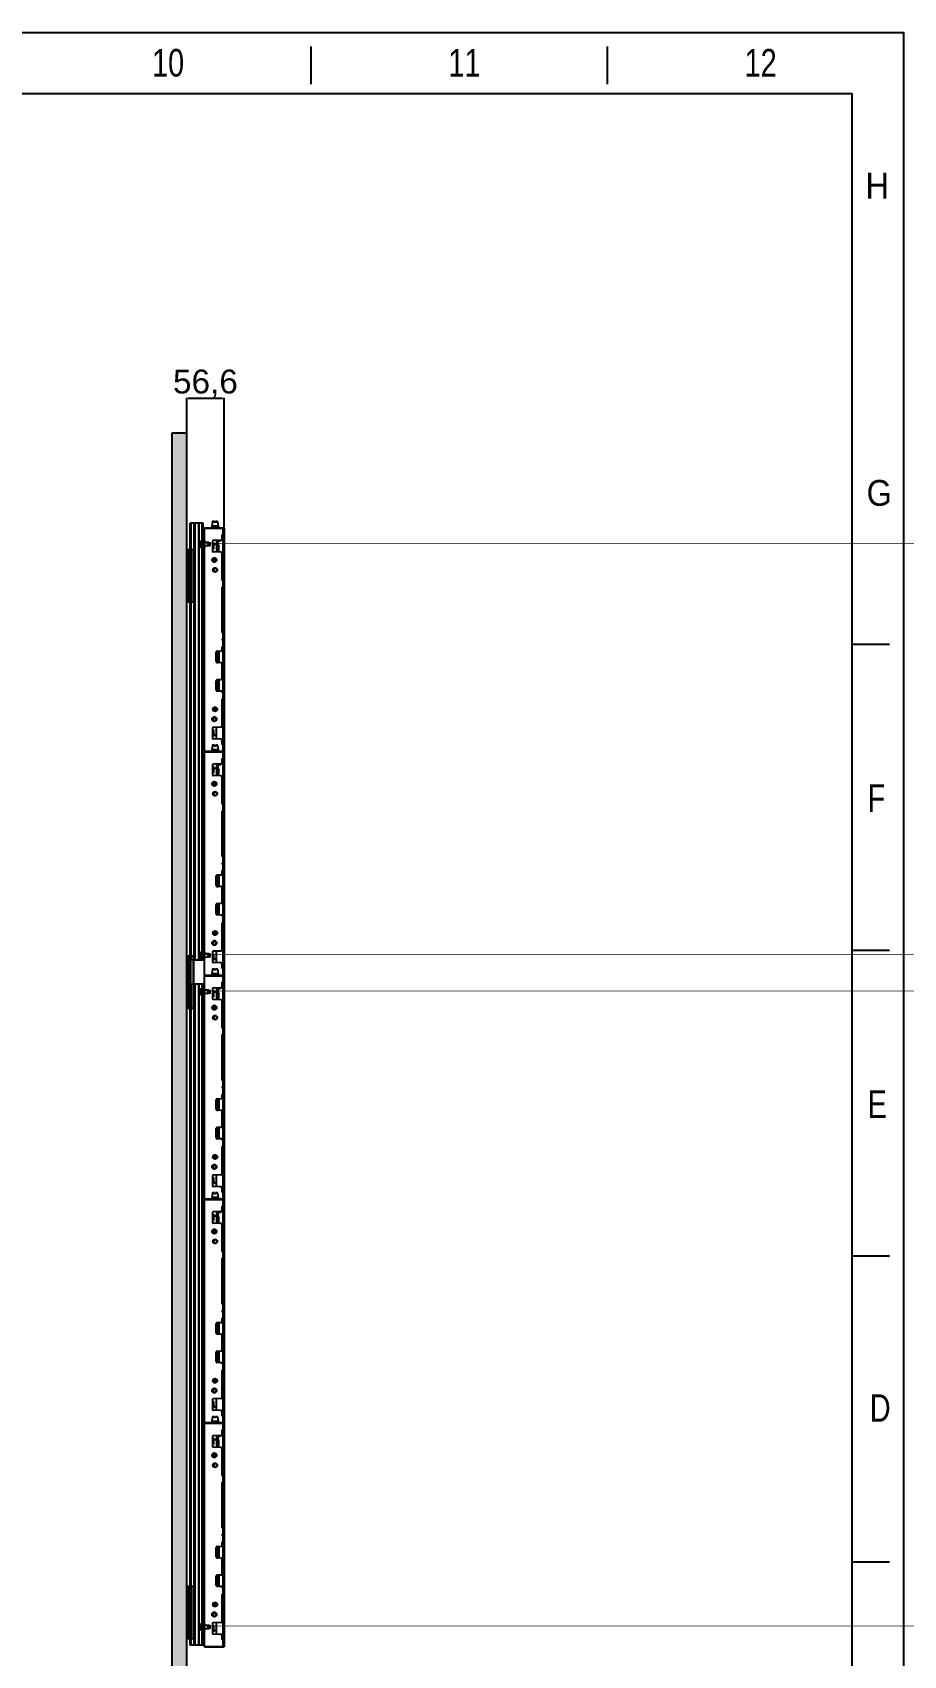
# Model space of a CAD drawing. Header units: millimetres. Extents: x 1927 to 14264, y 1863 to 5555.
# Drawn here: x 12950 to 14264, y 3108 to 5555 of the extents above; entities that cross this region are included whole.
import ezdxf

# ---------------------------------------------------------------- set-up
doc = ezdxf.new("R2010")
doc.units = ezdxf.units.MM
doc.layers.add('02___PRT_ALL_AXES', color=7, linetype='Continuous')
doc.layers.add('DIM', color=4, linetype='Continuous')
doc.layers.add('1轮廓线', color=7, linetype='Continuous', lineweight=25)
doc.styles.add('CKSTANDARD', font='arial.ttf')
doc.styles.add('Roamns', font='romans.shx')
doc.styles.get("Standard").update_dxf_attribs({"font": 'arial.ttf'})
doc.dimstyles.new('ISO-25', dxfattribs={"dimtxt": 2.5, "dimasz": 2.5, "dimexe": 1.25, "dimexo": 0.625, "dimtad": 1, "dimtxsty": 'Standard', "dimcen": 2.5, "dimadec": 0, "dimazin": 0, "dimtfac": 1, "dimtmove": 0, "dimatfit": 3, "dimfxl": 1, "dimarcsym": 0})

# ---------------------------------------------------------------- blocks, each defined once
blk = doc.blocks.new('standard template')
for p, q in [((31619, 30728), (31619, 30325)), ((34791, 30728), (34791, 30325)), ((37812, 24334), (37409, 24334)), ((37812, 21062), (37409, 21062)), ((37812, 17790), (37409, 17790)), ((37812, 14517), (37409, 14517))]:
    blk.add_line(p, q)
blk.add_lwpolyline([(37963, 4700), (-97, 4700), (-97, 30879), (37963, 30879)], close=True)
at = {"color": 7}
blk.add_lwpolyline([(456, 6674), (456, 5964), (456, 5254), (456, 30226), (37409, 30226), (37409, 5254)], dxfattribs=at)
at = {"style": 'CKSTANDARD'}
for s, height, width, p in [('10', 294.8, 0.75, (29918, 30408)), ('11', 294.8, 0.75, (33090, 30408)), ('12', 294.8, 0.75, (36261, 30408)), ('H', 276, 0.9, (37555, 29102)), ('G', 276, 0.9, (37567, 25817)), ('F', 295, 0.75, (37578, 22543)), ('E', 295, 0.75, (37578, 19270)), ('D', 295, 0.75, (37601, 16020))]:
    blk.add_text(s, height=height, dxfattribs=dict(at, width=width)).set_placement(p)
at = {"style": 'Roamns'}
for tag, p in [('PAGE_NAME', (27466, 7594)), ('PROJECT_NAME', (27466, 6884)), ('DRAWN_NAME', (27466, 6174)), ('VERSION', (34241, 6174)), ('SELECT_DATA', (27466, 5464)), ('PAGE_NUMBER', (34241, 5464))]:
    blk.add_attdef(tag, p, '', height=285, dxfattribs=at)
blk = doc.blocks.new('STDGB')
at = {"color": 2, "linetype": 'Continuous'}
for p, q in [((11938.2, 3865.8), (11938.2, 3944.8)), ((11949.2, 3944.8), (11938.2, 3944.8)), ((11938.4, 3865.8), (11938.4, 3944.8)), ((11939.9, 3865.8), (11939.9, 3944.8)), ((11940.6, 3865.8), (11940.6, 3944.8)), ((11942.2, 3865.8), (11942.2, 3944.8)), ((11943.2, 3865.8), (11943.2, 3944.8)), ((11943.7, 3944.8), (11943.7, 3865.8)), ((11948.7, 3865.8), (11948.7, 3944.8)), ((11949.2, 3865.8), (11949.2, 3944.8)), ((11949.2, 3865.8), (11938.2, 3865.8))]:
    blk.add_line(p, q, dxfattribs=at)
blk = doc.blocks.new('RYFHVN')
at = {"layer": '1轮廓线', "linetype": 'Continuous', "lineweight": 25}
for p, q in [((8617.8, 3200.3), (8619.6, 3202.1)), ((8617.8, 3199.9), (8617.8, 3200.3)), ((8617.8, 3198.3), (8617.8, 3199.9)), ((8617.8, 3196.8), (8617.8, 3198)), ((8617.8, 3194.9), (8617.8, 3196.5)), ((8617.8, 3194.5), (8617.8, 3194.9)), ((8619.6, 3192.7), (8617.8, 3194.5)), ((8619.6, 3202.1), (8620.2, 3202.1)), ((8620.2, 3192.7), (8619.6, 3192.7)), ((8620.2, 3202.1), (8620.3, 3202)), ((8620.2, 3196.1), (8620.2, 3198.6)), ((8620.3, 3192.8), (8620.2, 3192.7)), ((8620.3, 3202), (8620.3, 3199.6)), ((8620.3, 3199.6), (8623.8, 3199.6)), ((8620.3, 3195.1), (8620.3, 3192.8)), ((8623.8, 3195.1), (8620.3, 3195.1)), ((8623.8, 3201.6), (8624.8, 3202.1)), ((8623.8, 3199.6), (8623.8, 3201.6)), ((8623.8, 3193.2), (8623.8, 3195.1)), ((8624.8, 3192.7), (8623.8, 3193.2)), ((8624.8, 3202.1), (8625.5, 3202.1)), ((8625.5, 3192.7), (8624.8, 3192.7)), ((8625.5, 3202.1), (8625.6, 3202)), ((8625.6, 3192.8), (8625.5, 3192.7)), ((8625.6, 3202.3), (8625.6, 3199.8)), ((8625.6, 3199.8), (8626.4, 3199.8)), ((8626.4, 3195), (8625.6, 3195)), ((8625.6, 3195), (8625.6, 3192.8)), ((8626.4, 3199.8), (8626.4, 3199.8)), ((8626.4, 3194.6), (8626.4, 3195)), ((8626.6, 3194.4), (8626.4, 3194.6)), ((8626.5, 3199.6), (8626.5, 3199.6)), ((8626.6, 3194.4), (8626.6, 3194.4)), ((8627, 3200.3), (8627, 3200.3)), ((8627, 3200.3), (8627.1, 3200.3)), ((8627, 3195.2), (8627, 3195.2)), ((8627.1, 3200.3), (8627.1, 3200.3)), ((8627.5, 3199.6), (8627.5, 3199.6)), ((8627.5, 3194.4), (8627.5, 3194.4)), ((8627.6, 3194.4), (8627.5, 3194.4)), ((8627.6, 3194.4), (8627.6, 3194.4)), ((8628, 3200.3), (8628, 3200.3)), ((8628, 3200.3), (8628.1, 3200.3)), ((8628, 3195.2), (8628, 3195.2)), ((8628.1, 3200.3), (8628.1, 3200.3)), ((8628.5, 3199.6), (8628.5, 3199.6)), ((8628.5, 3194.4), (8628.5, 3194.4)), ((8628.6, 3194.4), (8628.5, 3194.4)), ((8628.6, 3194.4), (8628.6, 3194.4)), ((8629, 3200.3), (8629, 3200.3)), ((8629, 3200.3), (8629.1, 3200.3)), ((8629, 3195.2), (8629, 3195.2)), ((8629.1, 3200.3), (8629.1, 3200.3)), ((8629.5, 3199.6), (8629.5, 3199.6)), ((8629.5, 3194.4), (8629.5, 3194.4)), ((8629.6, 3194.4), (8629.5, 3194.4)), ((8629.6, 3194.4), (8629.6, 3194.4)), ((8630, 3200.3), (8630, 3200.3)), ((8630, 3200.3), (8630.1, 3200.3)), ((8630, 3195.2), (8630, 3195.2)), ((8630.1, 3200.3), (8630.1, 3200.3)), ((8630.5, 3199.6), (8630.5, 3199.6)), ((8630.5, 3194.4), (8630.5, 3194.4)), ((8630.6, 3194.4), (8630.5, 3194.4)), ((8630.6, 3194.4), (8630.6, 3194.4)), ((8631, 3200.3), (8631, 3200.3)), ((8631, 3200.3), (8631.1, 3200.3)), ((8631, 3195.2), (8631, 3195.2)), ((8631.1, 3200.3), (8631.1, 3200.3)), ((8633.3, 3198.9), (8631.1, 3198.9)), ((8631.1, 3198.9), (8631.1, 3195.9)), ((8633.5, 3197.4), (8631.1, 3197.4)), ((8631.1, 3195.9), (8633.3, 3195.9)), ((8631.5, 3199.6), (8631.5, 3199.6)), ((8631.5, 3194.4), (8631.5, 3194.4)), ((8631.6, 3194.4), (8631.5, 3194.4)), ((8631.6, 3194.4), (8631.6, 3194.4)), ((8632, 3200.3), (8632, 3200.3)), ((8632, 3200.3), (8632.1, 3200.3)), ((8632, 3195.2), (8632, 3195.2)), ((8632.1, 3200.3), (8632.1, 3200.3)), ((8632.5, 3199.6), (8632.5, 3199.6)), ((8632.5, 3194.4), (8632.5, 3194.4)), ((8632.6, 3194.4), (8632.5, 3194.4)), ((8632.6, 3194.4), (8632.6, 3194.4)), ((8633, 3200.3), (8633, 3200.3)), ((8633, 3200.3), (8633.1, 3200.3)), ((8633, 3195.2), (8633, 3195.2)), ((8633.1, 3200.3), (8633.1, 3200.3)), ((8633.6, 3199.2), (8633.3, 3198.9)), ((8633.3, 3195.9), (8633.6, 3195.6)), ((8633.6, 3194.9), (8633.3, 3194.7)), ((8633.3, 3194.7), (8633.3, 3194.7)), ((8633.5, 3199.6), (8633.5, 3199.6)), ((8633.6, 3199.7), (8633.6, 3199.7)), ((8633.6, 3199.7), (8633.6, 3199.2)), ((8633.6, 3199.2), (8633.6, 3195.6)), ((8633.6, 3195.6), (8633.6, 3194.9))]:
    blk.add_line(p, q, dxfattribs=at)
at = {"layer": '1轮廓线'}
for p, q in [((8617.8, 3199.9), (8620.2, 3198.6)), ((8617.8, 3194.9), (8620.2, 3196.1)), ((8620.2, 3198.6), (8620.6, 3197.4)), ((8620.2, 3196.1), (8620.6, 3197.4)), ((8631.1, 3198.9), (8630.7, 3197.4)), ((8631.1, 3195.9), (8630.7, 3197.4))]:
    blk.add_line(p, q, dxfattribs=at)
at = {"layer": '1轮廓线', "linetype": 'Continuous', "lineweight": 25}
for points, degree, knots in [([(8617.8, 3198), (8617.8, 3198), (8617.8, 3198), (8617.8, 3198), (8617.8, 3198.1), (8617.8, 3198.2), (8617.8, 3198.2), (8617.8, 3198.3)], 2, [0, 0, 0, 0.25, 0.25, 0.5, 0.75, 0.75, 1, 1, 1]), ([(8617.8, 3196.5), (8617.8, 3196.6), (8617.8, 3196.6), (8617.8, 3196.7), (8617.8, 3196.7), (8617.8, 3196.8), (8617.8, 3196.8), (8617.8, 3196.8)], 2, [0, 0, 0, 0.250039, 0.250039, 0.500079, 0.750118, 0.750118, 1, 1, 1]), ([(8629.6, 3194.5), (8629.6, 3194.5), (8629.6, 3194.5), (8629.6, 3194.4), (8629.6, 3194.4), (8629.6, 3194.4)], 3, [0, 0, 0, 0, 0.097677, 0.097677, 1, 1, 1, 1]), ([(8632.6, 3194.4), (8632.6, 3194.4), (8632.6, 3194.5), (8632.6, 3194.5), (8632.6, 3194.5), (8632.6, 3194.5)], 3, [0, 0, 0, 0, 0.90212, 0.90212, 1, 1, 1, 1]), ([(8633.6, 3198.9), (8633.4, 3198.9), (8633.3, 3198.9), (8633.3, 3198.9)], 2, [0, 0, 0, 0.500069, 1, 1, 1]), ([(8633.5, 3197.4), (8633.4, 3197.6), (8633.4, 3197.8), (8633.3, 3198), (8633.3, 3198.3), (8633.4, 3198.7), (8633.5, 3198.9)], 2, [0, 0, 0, 0.25, 0.25, 0.5, 0.75, 1, 1, 1]), ([(8633.5, 3195.9), (8633.4, 3196.1), (8633.4, 3196.3), (8633.3, 3196.5), (8633.3, 3196.8), (8633.4, 3197.2), (8633.5, 3197.4)], 2, [0, 0, 0, 0.25, 0.25, 0.5, 0.75, 1, 1, 1])]:
    blk.add_open_spline(points, degree=degree, knots=knots, dxfattribs=at)
for points, degree in [([(8626.4, 3199.8), (8626.4, 3199.7), (8626.5, 3199.6), (8626.5, 3199.6)], 3), ([(8626.5, 3199.6), (8626.7, 3199.8), (8626.8, 3200.1), (8627, 3200.3)], 3), ([(8626.8, 3200.1), (8626.7, 3199.8), (8626.5, 3199.6)], 2), ([(8627, 3195.2), (8626.9, 3195), (8626.7, 3194.7), (8626.6, 3194.4)], 3), ([(8627.5, 3194.4), (8627.3, 3194.7), (8627.2, 3195), (8627, 3195.2)], 3), ([(8627.1, 3200.3), (8627.2, 3200.1), (8627.4, 3199.8), (8627.5, 3199.6)], 3), ([(8627.5, 3199.6), (8627.7, 3199.8), (8627.8, 3200.1), (8628, 3200.3)], 3), ([(8628, 3195.2), (8627.9, 3195), (8627.7, 3194.7), (8627.6, 3194.4)], 3), ([(8627.6, 3194.4), (8627.6, 3194.4), (8627.6, 3194.5), (8627.6, 3194.5)], 3), ([(8627.9, 3200.3), (8627.9, 3200.3), (8628, 3200.3), (8628, 3200.3)], 3), ([(8628.5, 3194.4), (8628.3, 3194.7), (8628.2, 3195), (8628, 3195.2)], 3), ([(8628.1, 3200.3), (8628.2, 3200.1), (8628.4, 3199.8), (8628.5, 3199.6)], 3), ([(8628.5, 3199.6), (8628.7, 3199.8), (8628.8, 3200.1), (8629, 3200.3)], 3), ([(8629, 3195.2), (8628.9, 3195), (8628.7, 3194.7), (8628.6, 3194.4)], 3), ([(8628.6, 3194.5), (8628.6, 3194.5), (8628.6, 3194.4), (8628.6, 3194.4)], 3), ([(8628.9, 3200.3), (8628.9, 3200.3), (8629, 3200.3), (8629, 3200.3)], 3), ([(8629.5, 3194.4), (8629.3, 3194.7), (8629.2, 3195), (8629, 3195.2)], 3), ([(8629.1, 3200.3), (8629.2, 3200.1), (8629.4, 3199.8), (8629.5, 3199.6)], 3), ([(8629.5, 3199.6), (8629.7, 3199.8), (8629.8, 3200.1), (8630, 3200.3)], 3), ([(8629.6, 3194.5), (8629.8, 3194.8), (8630, 3195.2)], 2), ([(8630, 3195.2), (8629.9, 3195), (8629.7, 3194.7), (8629.6, 3194.4)], 3), ([(8629.9, 3200.3), (8629.9, 3200.3), (8630, 3200.3), (8630, 3200.3)], 3), ([(8630.5, 3194.4), (8630.3, 3194.7), (8630.2, 3195), (8630, 3195.2)], 3), ([(8630.1, 3200.3), (8630.2, 3200.1), (8630.4, 3199.8), (8630.5, 3199.6)], 3), ([(8630.9, 3200.3), (8630.7, 3199.9), (8630.5, 3199.6)], 2), ([(8630.5, 3199.6), (8630.7, 3199.8), (8630.8, 3200.1), (8631, 3200.3)], 3), ([(8631, 3195.2), (8630.9, 3195), (8630.7, 3194.7), (8630.6, 3194.4)], 3), ([(8630.9, 3200.3), (8630.9, 3200.3), (8631, 3200.3), (8631, 3200.3)], 3), ([(8631.5, 3194.4), (8631.3, 3194.7), (8631.2, 3195), (8631, 3195.2)], 3), ([(8631.1, 3200.3), (8631.2, 3200.1), (8631.4, 3199.8), (8631.5, 3199.6)], 3), ([(8631.5, 3199.6), (8631.7, 3199.8), (8631.8, 3200.1), (8632, 3200.3)], 3), ([(8632, 3195.2), (8631.9, 3195), (8631.7, 3194.7), (8631.6, 3194.4)], 3), ([(8631.9, 3200.3), (8631.9, 3200.3), (8632, 3200.3), (8632, 3200.3)], 3), ([(8632.5, 3194.4), (8632.3, 3194.7), (8632.2, 3195), (8632, 3195.2)], 3), ([(8632.1, 3200.3), (8632.2, 3200.1), (8632.4, 3199.8), (8632.5, 3199.6)], 3), ([(8632.5, 3199.6), (8632.7, 3199.8), (8632.8, 3200.1), (8633, 3200.3)], 3), ([(8633, 3195.2), (8632.9, 3195), (8632.7, 3194.7), (8632.6, 3194.4)], 3), ([(8633.3, 3194.7), (8633.2, 3194.8), (8633.1, 3195), (8633, 3195.2)], 3), ([(8633.1, 3200.3), (8633.2, 3200.1), (8633.4, 3199.8), (8633.5, 3199.6)], 3), ([(8633.3, 3195.9), (8633.3, 3195.9), (8633.4, 3195.9), (8633.5, 3195.9)], 2), ([(8633.5, 3199.6), (8633.5, 3199.6), (8633.6, 3199.7), (8633.6, 3199.7)], 3)]:
    blk.add_open_spline(points, degree=degree, dxfattribs=at)
blk = doc.blocks.new('etdyf')
at = {"color": 114, "linetype": 'Continuous', "true_color": 0x139b48}
for p, q in [((4442.1, 3217.7), (4442.1, 3237.7)), ((4442.1, 3237.7), (5101.1, 3237.7)), ((4442.1, 3236.2), (5101.1, 3236.2)), ((4442.1, 3231.3), (5101.1, 3231.3)), ((4442.1, 3230.8), (5101.1, 3230.8)), ((5101.1, 3217.7), (5101.1, 3237.7)), ((5101.1, 3230.5), (4442.1, 3230.5)), ((5101.1, 3224.9), (4442.1, 3224.9)), ((4442.1, 3224.6), (5101.1, 3224.6)), ((4442.1, 3224.1), (5101.1, 3224.1)), ((4442.1, 3219.2), (5101.1, 3219.2)), ((4442.1, 3217.7), (5101.1, 3217.7))]:
    blk.add_line(p, q, dxfattribs=at)
blk = doc.blocks.new('tyfjg')
at = {"color": 30, "linetype": 'Continuous', "true_color": 0xf26722}
for p, q in [((6005.1, 3388.5), (6005.1, 3408.5)), ((6005.1, 3408.5), (7001.6, 3408.5)), ((6005.1, 3407), (7001.6, 3407)), ((6005.1, 3402.1), (7001.6, 3402.1)), ((7001.6, 3388.5), (7001.6, 3408.5)), ((6005.1, 3401.6), (7001.6, 3401.6)), ((7001.6, 3401.3), (6005.1, 3401.3)), ((7001.6, 3395.7), (6005.1, 3395.7)), ((6005.1, 3395.4), (7001.6, 3395.4)), ((6005.1, 3394.9), (7001.6, 3394.9)), ((6005.1, 3390), (7001.6, 3390)), ((6005.1, 3388.5), (7001.6, 3388.5))]:
    blk.add_line(p, q, dxfattribs=at)
blk = doc.blocks.new('*D373')
at = {"color": 0, "lineweight": -2, "transparency": 16777216}
for p, q in [((13182.4, 4775.9), (13182.4, 5004.5)), ((13236.5, 5003.3), (13184.9, 5003.3)), ((13239, 4809.1), (13239, 5004.5))]:
    blk.add_line(p, q, dxfattribs=at)
at = {"color": 0, "transparency": 16777216}
for points in [[(13184.9, 5003.7), (13184.9, 5002.9), (13182.4, 5003.3)], [(13236.5, 5003.7), (13236.5, 5002.9), (13239, 5003.3)]]:
    blk.add_solid(points, dxfattribs=at)
at = {"layer": 'Defpoints', "color": 0, "transparency": 16777216}
for p in [(13182.4, 5003.3), (13239, 4808.4), (13182.4, 4775.3)]:
    blk.add_point(p, dxfattribs=at)
at = {"color": 0, "transparency": 16777216, "insert": (13210.7, 5025.5), "char_height": 36, "attachment_point": 5}
blk.add_mtext('56,6', dxfattribs=at)
blk = doc.blocks.new('4ETR')
at = {"color": 7, "linetype": 'Continuous'}
for p, q in [((12040.1, 2083.1), (12039, 2077)), ((12040.1, 2083.1), (12043.2, 2083.1)), ((12043.2, 2083.5), (12040.6, 2083.5)), ((12043.2, 2082.1), (12043.2, 2083.5)), ((12044.6, 2082.1), (12043.2, 2082.1)), ((12044.6, 2082.1), (12044.6, 2083.5)), ((12047.3, 2083.5), (12044.6, 2083.5)), ((12044.6, 2083.1), (12047.8, 2083.1)), ((12047.8, 2083.1), (12048.9, 2077)), ((12028, 1736.5), (12028, 2074)), ((12028, 2074), (12057.8, 2074)), ((12028, 2073.5), (12055.5, 2073.5)), ((12039, 2077), (12048.9, 2077)), ((12054.7, 2063.2), (12055.5, 2064)), ((12054.7, 2057.2), (12054.7, 2063.2)), ((12054.7, 2059.1), (12055.5, 2059.1)), ((12055.5, 2074), (12055.5, 1736.5)), ((12057.8, 2074), (12057.8, 1736.5)), ((12040.7, 2038.2), (12040.7, 2054.3)), ((12052.8, 2055.2), (12041.2, 2054.8)), ((12052.8, 2037.3), (12041.2, 2037.7)), ((12046.4, 2055), (12046.4, 2037.6)), ((12046.4, 2051), (12048.9, 2051)), ((12046.4, 2045.1), (12048.2, 2045.1)), ((12046.4, 2041.1), (12046.5, 2041.1)), ((12046.4, 2040.6), (12049.7, 2040.6)), ((12046.4, 2040.1), (12049.2, 2040.1)), ((12048.2, 2045.1), (12048.2, 2051)), ((12048.2, 2050), (12049.7, 2045.1)), ((12048.9, 2051), (12048.9, 2053.7)), ((12049.7, 2040.6), (12049.7, 2045.1)), ((12049.9, 2053.8), (12049.9, 2055.1)), ((12050.4, 2053.8), (12050.4, 2055.1)), ((12051.1, 2053.8), (12051.1, 2055.1)), ((12052.1, 2054.8), (12052.1, 2055.2)), ((12054.7, 1994.9), (12054.7, 2035.3)), ((12039.7, 2026.5), (12039.7, 2025.5)), ((12039.7, 2025.5), (12044.7, 2025.5)), ((12040.1, 2027.3), (12042.7, 2027.3)), ((12040.9, 2025.5), (12040.9, 2022.4)), ((12042.4, 2012.5), (12042.4, 2008)), ((12042.7, 2028.7), (12042.7, 2027.3)), ((12042.7, 2027.3), (12042.7, 2025.5)), ((12044.7, 2028.3), (12044.7, 2025.5)), ((12045.9, 2026.3), (12046.2, 2026.6)), ((12045.9, 2024.3), (12045.9, 2026.3)), ((12045.9, 2024.3), (12046.1, 2024)), ((12046.1, 2024), (12046.2, 2024.1)), ((12046.1, 2024), (12046.1, 2024)), ((12046.2, 2024.2), (12046.2, 2024)), ((12055.5, 1994.1), (12054.7, 1994.9)), ((12054.7, 1984.3), (12055.5, 1985.1)), ((12054.7, 1916.1), (12054.7, 1984.3)), ((12054.7, 1983.6), (12055.5, 1983.6)), ((12054.7, 1973.6), (12055.5, 1973.6)), ((12054.7, 1969.6), (12055.5, 1969.6)), ((12054.7, 1920.1), (12055.5, 1920.1)), ((12055.5, 1915.3), (12054.7, 1916.1)), ((12045.5, 1872.6), (12045.5, 1885.9)), ((12045.5, 1885.8), (12048, 1885.8)), ((12047.5, 1885.6), (12045.5, 1885.6)), ((12047.5, 1884.6), (12045.5, 1884.6)), ((12045.7, 1884.3), (12045.7, 1884.6)), ((12048, 1887.3), (12046, 1887.3)), ((12046, 1885.8), (12046, 1887.2)), ((12047.4, 1887.9), (12053.3, 1888.2)), ((12048, 1885.5), (12048, 1887.3)), ((12048, 1887.1), (12049, 1887.1)), ((12049, 1886.1), (12048, 1886.1)), ((12048.6, 1887.9), (12048.6, 1887.1)), ((12049, 1870.6), (12049, 1887.1)), ((12049.6, 1888), (12049.6, 1870.5)), ((12054.7, 1894.5), (12055.5, 1895.3)), ((12054.7, 1889.7), (12054.7, 1894.5)), ((12054.7, 1890.4), (12055.5, 1890.4)), ((12055.5, 1905.9), (12055.3, 1905.9)), ((12055.5, 1904.7), (12055.3, 1904.7)), ((12057.8, 1905.3), (12055.5, 1905.3)), ((12045.5, 1884.3), (12047.5, 1884.3)), ((12045.5, 1884), (12047.5, 1884)), ((12045.5, 1883.4), (12045.7, 1883.4)), ((12045.5, 1880.3), (12048, 1880.3)), ((12045.7, 1883.4), (12045.7, 1884)), ((12045.7, 1871.7), (12048.6, 1871.7)), ((12046.1, 1871.2), (12046.1, 1871.7)), ((12047, 1870.7), (12048.6, 1870.7)), ((12053.3, 1870.3), (12047.4, 1870.6)), ((12047.5, 1871.7), (12047.5, 1880.3)), ((12047.5, 1870.7), (12047.5, 1870.6)), ((12047.7, 1880.3), (12047.7, 1883.8)), ((12047.7, 1870.7), (12047.7, 1870.6)), ((12048, 1884.1), (12048, 1871.7)), ((12048, 1876), (12049, 1876)), ((12049, 1874), (12048, 1874)), ((12049, 1872), (12048, 1872)), ((12048.6, 1871.7), (12048.6, 1870.6)), ((12048.6, 1870.7), (12048.6, 1870.6)), ((12054.7, 1846.7), (12054.7, 1868.8)), ((12045.5, 1829.6), (12045.5, 1842.9)), ((12047.4, 1844.9), (12053.3, 1845.2)), ((12047.5, 1834.3), (12047.5, 1844.9)), ((12048, 1844.9), (12048, 1830.4)), ((12048, 1843.4), (12049, 1843.4)), ((12049, 1841.4), (12048, 1841.4)), ((12049, 1827.6), (12049, 1845)), ((12049.6, 1845), (12049.6, 1827.5)), ((12045.5, 1834.3), (12048, 1834.3)), ((12045.7, 1831.1), (12045.5, 1831.1)), ((12045.5, 1830.5), (12047.5, 1830.5)), ((12045.5, 1830.3), (12047.5, 1830.3)), ((12045.5, 1829.9), (12047.5, 1829.9)), ((12045.6, 1828.9), (12047.5, 1828.9)), ((12045.7, 1831.1), (12045.7, 1830.5)), ((12045.7, 1830.3), (12045.7, 1829.9)), ((12045.7, 1828.8), (12048, 1828.8)), ((12046, 1828.3), (12046, 1828.8)), ((12053.3, 1827.3), (12047.4, 1827.6)), ((12047.7, 1834.3), (12047.7, 1830.8)), ((12048, 1829), (12048, 1827.6)), ((12048, 1828.5), (12049, 1828.5)), ((12055.5, 1825.4), (12054.7, 1826.2)), ((12054.7, 1815.6), (12055.5, 1816.4)), ((12054.7, 1775.2), (12054.7, 1815.6)), ((12054.7, 1814.9), (12055.5, 1814.9)), ((12040.9, 1788.1), (12040.9, 1782.4)), ((12042.3, 1788.5), (12041.7, 1788.5)), ((12042.3, 1788.7), (12042.3, 1787.3)), ((12043.9, 1787.3), (12042.3, 1787.3)), ((12042.4, 1802.5), (12042.4, 1798)), ((12043.9, 1799.3), (12042.4, 1799.3)), ((12043.9, 1803), (12043.9, 1797.5)), ((12043.9, 1801.9), (12044.1, 1801.9)), ((12044, 1800), (12043.9, 1800)), ((12044, 1799.4), (12043.9, 1799.4)), ((12043.9, 1797.9), (12044.1, 1797.9)), ((12043.9, 1788.6), (12043.9, 1787.3)), ((12044.2, 1788.5), (12043.9, 1788.5)), ((12044, 1801.3), (12044, 1801.3)), ((12044, 1798.7), (12044, 1801.3)), ((12044, 1801.3), (12044.2, 1801.3)), ((12045.9, 1801.1), (12044, 1801.1)), ((12044, 1798.7), (12046.2, 1798.7)), ((12044.1, 1801.9), (12044.9, 1801.9)), ((12044.1, 1798.7), (12044.1, 1797.9)), ((12044.1, 1798.5), (12045.2, 1798.5)), ((12044.2, 1803), (12044.2, 1801.9)), ((12044.2, 1801.9), (12044.2, 1801.7)), ((12044.2, 1801.9), (12044.2, 1801.3)), ((12044.2, 1801.3), (12044.2, 1801.7)), ((12044.2, 1801.7), (12044.2, 1801.7)), ((12044.9, 1801.9), (12045.1, 1802.1)), ((12045.1, 1802.8), (12045.1, 1802.1)), ((12045.2, 1797.8), (12045.2, 1798.5)), ((12045.9, 1798.7), (12045.9, 1802.2)), ((12045.9, 1801), (12046.6, 1801)), ((12045.9, 1800.8), (12046.7, 1800.8)), ((12046.7, 1800.6), (12045.9, 1800.6)), ((12046.4, 1800), (12045.9, 1800)), ((12046.4, 1800), (12046.4, 1799.5)), ((12046.7, 1799.7), (12046.4, 1799.7)), ((12046.4, 1799.5), (12046.6, 1799.5)), ((12054.7, 1804.9), (12055.5, 1804.9)), ((12054.7, 1800.9), (12055.5, 1800.9)), ((12040.7, 1756.2), (12040.7, 1772.3)), ((12052.8, 1773.2), (12041.2, 1772.8)), ((12045.9, 1786.3), (12046.2, 1786.6)), ((12045.9, 1784.3), (12045.9, 1786.3)), ((12045.9, 1784.3), (12046.1, 1784)), ((12046.1, 1784), (12046.2, 1784.1)), ((12046.1, 1784), (12046.1, 1784)), ((12046.2, 1784.2), (12046.2, 1784)), ((12046.4, 1755.6), (12046.4, 1773)), ((12052.8, 1755.3), (12041.2, 1755.7)), ((12046.5, 1755.5), (12046.4, 1756.1)), ((12054.7, 1747.3), (12054.7, 1753.3)), ((12054.7, 1751.4), (12055.5, 1751.4)), ((12055.5, 1746.5), (12054.7, 1747.3)), ((12028, 1737), (12055.5, 1737)), ((12028, 1736.5), (12057.8, 1736.5))]:
    blk.add_line(p, q, dxfattribs=at)
for centre, radius in [((12044, 2010.3), 3.25), ((12044, 2010.3), 2.75), ((12044, 1800.3), 3.25), ((12044, 1800.3), 2.75)]:
    blk.add_circle(centre, radius, dxfattribs=at)
for centre, radius, start, end in [((12040.6, 2083), 0.5, 90, 169.5401), ((12047.3, 2083), 0.5, 10.4599, 90), ((12052.7, 2057.2), 2, 272, 0), ((12041.2, 2054.3), 0.5, 92, 180), ((12041.2, 2038.2), 0.5, 180, 268), ((12049.2, 2040.6), 0.5, 270, 0), ((12050.4, 2054.3), 0.5, 180, 270), ((12051.1, 2054.8), 1, 270, 0), ((12052.7, 2035.3), 2, 0, 88), ((12042.9, 2025.3), 3, 226.8046, 349.637), ((12042.9, 2025.3), 3, 10.363, 54.2548), ((12047.5, 1885.9), 2, 93, 180), ((12047.5, 1884.1), 1.5, 0, 90), ((12047.5, 1884.1), 0.5, 0, 90), ((12053.2, 1889.7), 1.5, 273, 0), ((12055.3, 1905.3), 0.6, 90, 270), ((12047.5, 1872.6), 2, 180, 267), ((12047.5, 1883.8), 0.5, 22.6838, 90), ((12047.5, 1883.8), 0.25, 0, 90), ((12053.2, 1868.8), 1.5, 0, 87), ((12047.5, 1842.9), 2, 93, 180), ((12053.2, 1846.7), 1.5, 273, 0), ((12047.5, 1829.6), 2, 180, 267), ((12047.5, 1830.8), 0.5, 270, 0), ((12047.5, 1830.8), 0.25, 270, 0), ((12047.5, 1830.4), 1.5, 270, 0), ((12047.5, 1830.4), 0.5, 270, 0), ((12053.2, 1825.8), 1.5, 13.5179, 87), ((12042.9, 1785.3), 3, 110.0141, 133.1954), ((12044.2, 1799.4), 0.3, 170.1687, 180), ((12042.9, 1785.3), 3, 10.363, 71.5158), ((12041.2, 1772.3), 0.5, 92, 180), ((12042.9, 1785.3), 3, 226.8046, 349.637), ((12052.7, 1775.2), 2, 272, 0), ((12041.2, 1756.2), 0.5, 180, 268), ((12052.7, 1753.3), 2, 0, 88)]:
    blk.add_arc(centre, radius, start, end, dxfattribs=at)
for points, knots in [([(12047, 2041.4), (12046.9, 2041.4), (12046.7, 2041.4), (12046.5, 2041.4), (12046.4, 2041.4)], [0, 0, 0, 0, 0.447573, 1, 1, 1, 1]), ([(12047, 2041.4), (12047, 2041.4), (12047, 2041.3), (12046.9, 2041.3), (12046.9, 2041.3), (12046.9, 2041.2), (12046.8, 2041.2), (12046.7, 2041.2), (12046.7, 2041.1), (12046.6, 2041.1), (12046.5, 2041.1), (12046.5, 2041.1), (12046.5, 2041.1)], [0, 0, 0, 0, 0.072485, 0.142104, 0.208826, 0.273266, 0.397596, 0.518863, 0.638911, 0.758753, 0.878992, 1, 1, 1, 1]), ([(12047.2, 2045.1), (12047.2, 2044.8), (12047.2, 2044.2), (12047.1, 2043.2), (12047.1, 2042.3), (12047, 2041.7), (12047, 2041.4)], [0, 0, 0, 0, 0.250264, 0.500389, 0.750324, 1, 1, 1, 1]), ([(12046.3, 2024.2), (12046.3, 2024.2), (12046.2, 2024.3), (12046.2, 2024.4), (12046.2, 2024.4), (12046.2, 2024.6), (12046.2, 2024.8), (12046.1, 2025), (12046.1, 2025.1), (12046.1, 2025.3), (12046.1, 2025.4), (12046.1, 2025.5), (12046, 2025.6), (12046, 2025.7), (12046, 2025.8), (12046, 2025.8)], [0, 0, 0, 0, 0.051228, 0.105933, 0.163797, 0.22446, 0.352591, 0.486815, 0.623152, 0.690763, 0.757241, 0.821992, 0.884438, 0.943992, 1, 1, 1, 1]), ([(12046.2, 2024.2), (12046.2, 2024.2), (12046.2, 2024.2), (12046.1, 2024.2), (12046.1, 2024.2), (12046.1, 2024.2), (12046.1, 2024.2), (12046.1, 2024.2), (12046.1, 2024.2), (12046.1, 2024.3), (12046.1, 2024.3), (12046.1, 2024.3), (12046.1, 2024.4), (12046.1, 2024.4), (12046.1, 2024.5), (12046.1, 2024.5), (12046.1, 2024.6), (12046.1, 2024.8), (12046.1, 2024.9), (12046.1, 2025), (12046, 2025.1), (12046, 2025.3), (12046, 2025.5), (12046, 2025.7), (12046, 2025.8), (12046, 2025.8)], [0, 0, 0, 0, 0.003202, 0.006963, 0.011295, 0.016206, 0.021699, 0.027775, 0.04166, 0.057832, 0.076248, 0.096846, 0.119554, 0.144297, 0.170985, 0.229805, 0.295162, 0.366106, 0.441596, 0.520524, 0.601732, 0.684028, 0.847028, 0.925369, 1, 1, 1, 1]), ([(12046, 2025.3), (12046, 2025.4), (12046, 2025.5), (12046, 2025.7), (12046, 2025.8), (12046, 2025.8)], [0, 0, 0, 0, 0.518956, 0.766195, 1, 1, 1, 1]), ([(12046.1, 2024), (12046.1, 2024), (12046.1, 2024), (12046.1, 2024.1), (12046.1, 2024.1), (12046.1, 2024.1), (12046.1, 2024.1), (12046.1, 2024.1), (12046.1, 2024.1), (12046.1, 2024.1), (12046.1, 2024.1), (12046.1, 2024.1), (12046.1, 2024.2), (12046.1, 2024.2), (12046.1, 2024.2), (12046.1, 2024.3), (12046.1, 2024.3), (12046.1, 2024.4), (12046.1, 2024.5), (12046.1, 2024.6), (12046, 2024.7), (12046, 2024.8), (12046, 2024.9), (12046, 2025.1), (12046, 2025.2), (12046, 2025.3)], [0, 0, 0, 0, 0.001603, 0.003679, 0.006264, 0.009376, 0.013022, 0.01721, 0.027217, 0.039401, 0.053745, 0.070229, 0.088827, 0.1095, 0.132204, 0.183519, 0.242327, 0.30811, 0.38026, 0.458112, 0.540929, 0.627919, 0.718222, 0.810962, 1, 1, 1, 1]), ([(12046.3, 2026.2), (12046.3, 2026.1), (12046.3, 2026), (12046.3, 2025.8), (12046.3, 2025.6), (12046.3, 2025.4), (12046.3, 2025.1), (12046.4, 2024.8), (12046.4, 2024.6), (12046.4, 2024.6)], [0, 0, 0, 0, 0.10412, 0.220081, 0.345084, 0.476158, 0.744244, 0.875136, 1, 1, 1, 1]), ([(12046.3, 1784.2), (12046.3, 1784.2), (12046.2, 1784.3), (12046.2, 1784.4), (12046.2, 1784.4), (12046.2, 1784.6), (12046.2, 1784.8), (12046.1, 1785), (12046.1, 1785.1), (12046.1, 1785.3), (12046.1, 1785.4), (12046.1, 1785.5), (12046, 1785.6), (12046, 1785.7), (12046, 1785.8), (12046, 1785.8)], [0, 0, 0, 0, 0.051228, 0.105933, 0.163797, 0.22446, 0.352591, 0.486815, 0.623152, 0.690763, 0.757241, 0.821992, 0.884438, 0.943992, 1, 1, 1, 1]), ([(12046.2, 1784.2), (12046.2, 1784.2), (12046.2, 1784.2), (12046.1, 1784.2), (12046.1, 1784.2), (12046.1, 1784.2), (12046.1, 1784.2), (12046.1, 1784.2), (12046.1, 1784.2), (12046.1, 1784.3), (12046.1, 1784.3), (12046.1, 1784.3), (12046.1, 1784.4), (12046.1, 1784.4), (12046.1, 1784.5), (12046.1, 1784.5), (12046.1, 1784.6), (12046.1, 1784.8), (12046.1, 1784.9), (12046.1, 1785), (12046, 1785.1), (12046, 1785.3), (12046, 1785.5), (12046, 1785.7), (12046, 1785.8), (12046, 1785.8)], [0, 0, 0, 0, 0.003202, 0.006963, 0.011295, 0.016206, 0.021699, 0.027775, 0.04166, 0.057832, 0.076248, 0.096846, 0.119554, 0.144297, 0.170985, 0.229805, 0.295162, 0.366106, 0.441596, 0.520524, 0.601732, 0.684028, 0.847028, 0.925369, 1, 1, 1, 1]), ([(12046, 1785.3), (12046, 1785.4), (12046, 1785.5), (12046, 1785.7), (12046, 1785.8), (12046, 1785.8)], [0, 0, 0, 0, 0.518956, 0.766195, 1, 1, 1, 1]), ([(12046.1, 1784), (12046.1, 1784), (12046.1, 1784), (12046.1, 1784.1), (12046.1, 1784.1), (12046.1, 1784.1), (12046.1, 1784.1), (12046.1, 1784.1), (12046.1, 1784.1), (12046.1, 1784.1), (12046.1, 1784.1), (12046.1, 1784.1), (12046.1, 1784.2), (12046.1, 1784.2), (12046.1, 1784.2), (12046.1, 1784.3), (12046.1, 1784.3), (12046.1, 1784.4), (12046.1, 1784.5), (12046.1, 1784.6), (12046, 1784.7), (12046, 1784.8), (12046, 1784.9), (12046, 1785.1), (12046, 1785.2), (12046, 1785.3)], [0, 0, 0, 0, 0.001603, 0.003679, 0.006264, 0.009376, 0.013022, 0.01721, 0.027217, 0.039401, 0.053745, 0.070229, 0.088827, 0.1095, 0.132204, 0.183519, 0.242327, 0.30811, 0.38026, 0.458112, 0.540929, 0.627919, 0.718222, 0.810962, 1, 1, 1, 1]), ([(12046.3, 1786.2), (12046.3, 1786.1), (12046.3, 1786), (12046.3, 1785.8), (12046.3, 1785.6), (12046.3, 1785.4), (12046.3, 1785.1), (12046.4, 1784.8), (12046.4, 1784.6), (12046.4, 1784.6)], [0, 0, 0, 0, 0.10412, 0.220081, 0.345084, 0.476158, 0.744244, 0.875136, 1, 1, 1, 1])]:
    blk.add_open_spline(points, degree=3, knots=knots, dxfattribs=at)
at = {"layer": '02___PRT_ALL_AXES', "color": 7, "linetype": 'Continuous'}
for p, q in [((12039, 2077), (12039, 2074)), ((12048.9, 2077), (12048.9, 2074)), ((12040.7, 2051.5), (12041.4, 2051.5)), ((12040.7, 2041.5), (12041.4, 2041.6)), ((12041.4, 2051.5), (12041.4, 2041.6)), ((12041.4, 2049), (12046.4, 2049)), ((12048.4, 2055), (12048.4, 2055)), ((12048.9, 2053.7), (12049.9, 2053.8)), ((12051.1, 2053.8), (12050.4, 2053.8)), ((12040.7, 1769), (12041.4, 1769)), ((12041.4, 1769), (12041.4, 1759.1)), ((12040.7, 1759), (12041.4, 1759.1)), ((12041.4, 1761.5), (12046.4, 1761.5))]:
    blk.add_line(p, q, dxfattribs=at)
for centre in [(12042.9, 2025.3), (12042.9, 1785.3)]:
    blk.add_circle(centre, 3.5, dxfattribs=at)
blk.add_arc((12054.7, 2056.7), 6.5, 195.2003, 195.3443, dxfattribs=at)
blk.add_open_spline([(12048.4, 2055), (12048.5, 2054.9), (12048.5, 2054.8), (12048.6, 2054.6), (12048.6, 2054.5), (12048.7, 2054.4), (12048.7, 2054.3), (12048.7, 2054.2), (12048.8, 2054.1), (12048.8, 2054), (12048.8, 2053.9), (12048.9, 2053.9), (12048.9, 2053.9), (12048.9, 2053.8), (12048.9, 2053.8), (12048.9, 2053.8), (12048.9, 2053.8), (12048.9, 2053.8), (12048.9, 2053.7), (12048.9, 2053.7), (12048.9, 2053.7), (12048.9, 2053.7), (12048.9, 2053.7), (12048.9, 2053.7), (12048.9, 2053.7), (12048.9, 2053.7), (12048.9, 2053.7), (12048.9, 2053.7), (12048.9, 2053.7), (12048.9, 2053.7), (12048.9, 2053.7)], degree=3, knots=[0, 0, 0, 0, 0.211851, 0.310898, 0.404877, 0.493419, 0.576144, 0.652661, 0.722573, 0.78548, 0.840986, 0.865846, 0.888715, 0.90955, 0.928312, 0.944963, 0.959466, 0.971792, 0.981917, 0.986146, 0.989815, 0.992922, 0.995467, 0.997449, 0.998228, 0.998865, 0.999362, 0.999716, 0.999929, 1, 1, 1, 1], dxfattribs=at)
blk = doc.blocks.new('*U347')
blk.add_blockref('4ETR', (-12042.9, -1910))
blk = doc.blocks.new('*U348')
at = {"color": 0, "linetype": 'ByBlock', "lineweight": -2, "transparency": 16777216}
for p in [(0, 1350), (0, 1012.5), (0, 675), (0, 337.5), (0, 0)]:
    blk.add_blockref('*U347', p, dxfattribs=at)

msp = doc.modelspace()

# ---------------------------------------------------------------- hatches: boundary and pattern name
h = msp.add_hatch()
h.set_pattern_fill('ANSI36', color=256, scale=4)
h.set_pattern_definition([(45, (-2828.392, 1472.21), (6.735192, 24.695704), [31.75, -6.35, 0, -6.35])])
h.paths.add_polyline_path([(13159.98057, 3052.85573), (13182.44798, 3052.85573), (13182.44798, 4951.10786), (13159.98057, 4951.10786)])

# ---------------------------------------------------------------- linework, layer by layer
at = {"layer": 'DIM', "color": 0}
msp.add_lwpolyline([(13159.98057, 4951.10786), (13159.98057, 3052.85573), (13182.44798, 3052.85573), (13182.44798, 4951.10786)], close=True, dxfattribs=at)

# ---------------------------------------------------------------- block references
at = {"transparency": 33554595, "xscale": 0.140985475243541, "yscale": 0.140985475243541, "zscale": 0.140985475243541}
msp.add_blockref('standard template', (8912.12155, 1201.68072), dxfattribs=at)
at = {"rotation": 90}
for name, p in [('etdyf', (16425.15705, -285.75226)), ('tyfjg', (16595.94238, -2881.58473))]:
    msp.add_blockref(name, p, dxfattribs=at)
for name, p in [('*U348', (13224.14798, 3294.42844)), ('STDGB', (1244.23556, 830.48573)), ('RYFHVN', (4583.63498, 1586.11329)), ('STDGB', (1244.23556, 217.48572)), ('RYFHVN', (4583.63498, 966.11329)), ('RYFHVN', (4583.63498, 911.11329)), ('STDGB', (1244.23557, -733.01428)), ('RYFHVN', (4583.63498, -46.58479))]:
    msp.add_blockref(name, p)

# ---------------------------------------------------------------- dimensions: what is measured, and where the dimension line sits
dim = msp.add_linear_dim(base=(13182.44797, 5003.28687), p1=(13239.04798, 4808.42844), p2=(13182.44797, 4775.30311), dimstyle='ISO-25', override={"dimtxt": 36})
dim.commit()
dim.dimension.update_dxf_attribs({"geometry": '*D373', "text_midpoint": (13210.74797, 5003.28687), "dimtype": 160})

doc.saveas('drawing.dxf')
